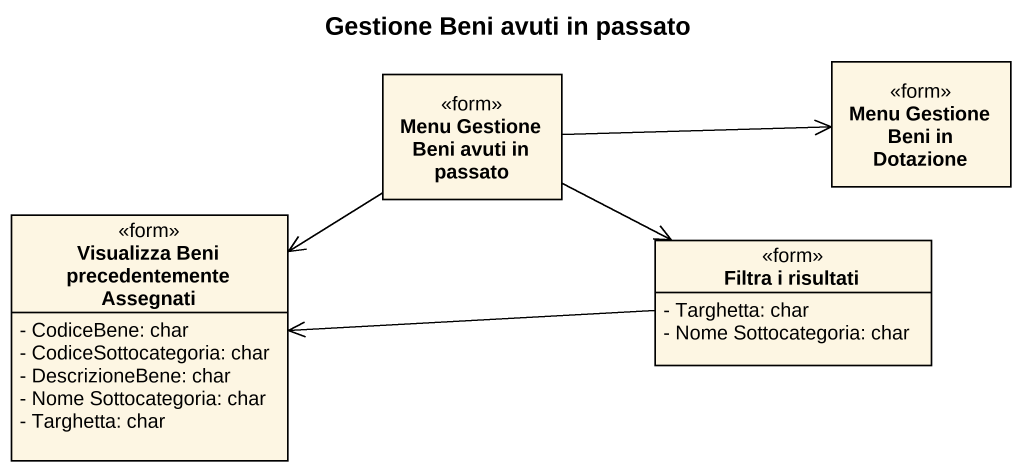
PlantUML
@startuml
title Gestione Beni avuti in passato
hide circle
hide empty members
skinparam classAttributeIconSize 0
class "Menu Gestione Beni avuti in passato" as Menu_Gestione_Beni_avuti_in <<form>>
class "Menu Gestione Beni in Dotazione" as Menu_Gestione_Beni_in <<form>>
class "Visualizza Beni precedentemente Assegnati" as Visualizza_Beni <<form>> {
  - CodiceBene: char
  - CodiceSottocategoria: char
  - DescrizioneBene: char
  - Nome Sottocategoria: char
  - Targhetta: char
}
class "Filtra i risultati" as Filtra_i_risultati <<form>> {
  - Targhetta: char
  - Nome Sottocategoria: char
}
Menu_Gestione_Beni_avuti_in -right-> Menu_Gestione_Beni_in
Menu_Gestione_Beni_avuti_in --> Visualizza_Beni
Menu_Gestione_Beni_avuti_in -right-> Filtra_i_risultati
Filtra_i_risultati -left-> Visualizza_Beni
@enduml
